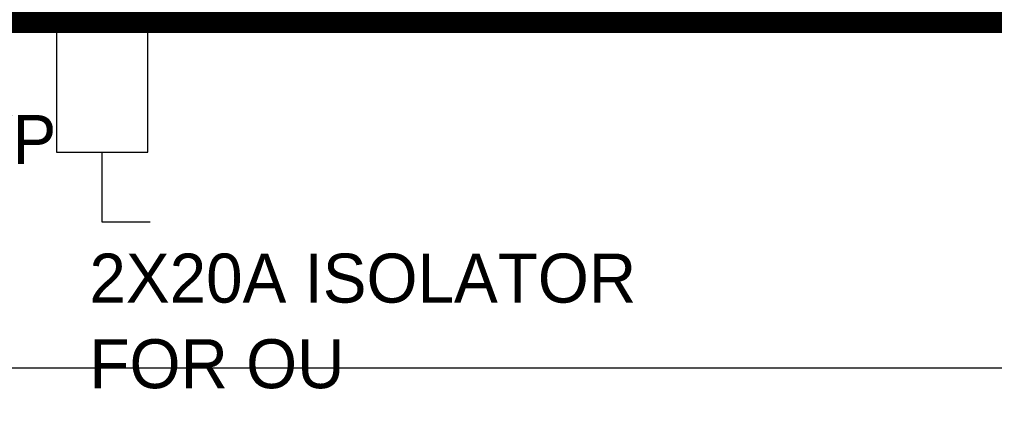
# Model space of a CAD drawing. Header units: metres. Extents: x 75097 to 220695, y -1557923 to -1361206.
# Drawn here: x 190548 to 194128, y -1471399 to -1469903 of the extents above; entities that cross this region are included whole.
import ezdxf

# ---------------------------------------------------------------- set-up
doc = ezdxf.new("R2010")
doc.units = ezdxf.units.M
doc.linetypes.add('DASHED2', pattern=[0.375, 0.25, -0.125])
doc.layers.get('0').update_dxf_attribs({"lineweight": 0})
doc.layers.add('A-100 - Copy$0$Proj', color=8, linetype='Continuous', lineweight=0)
doc.layers.add('A-100 - Copy$0$Walls', color=8, linetype='Continuous', lineweight=0)
doc.layers.add('E-POWR', color=7, linetype='Continuous', lineweight=9, true_color=0x4e7e3e)
doc.layers.add('E-POWR-IDEN _1-100_', color=7, linetype='Continuous', lineweight=9, true_color=0x4e7e3e)
doc.styles.add('Optima_5', font='', dxfattribs={"height": 3.001645})
doc.styles.get('Optima_5').set_extended_font_data('Optima')

# ---------------------------------------------------------------- blocks, each defined once
blk = doc.blocks.new('GI-041_dwg__U120-3902841-GI-041')
at = {"layer": 'E-POWR', "flags": 128}
blk.add_lwpolyline([(-0.1145, 0), (0.1145, 0), (0.1145, 0.1572), (-0.1145, 0.1572)], close=True, dxfattribs=at)
blk.add_lwpolyline([(0.2354, 0.1613), (0.2354, 0.0786), (0.1145, 0.0786)], dxfattribs=at)
blk = doc.blocks.new('A-100 - Copy')
at = {"layer": 'A-100 - Copy$0$Proj'}
blk.add_lwpolyline([(188053.3, -1469902.7), (188053.3, -1471182.7), (211678.3, -1471182.7), (211678.3, -1453692.7), (188053.3, -1453692.7), (188053.3, -1454972.7)], dxfattribs=at)
at = {"layer": 'A-100 - Copy$0$Walls'}
blk.add_line((192598.3, -1469902.7, 0), (194432.1, -1469902.7, 0), dxfattribs=at)

msp = doc.modelspace()

# ---------------------------------------------------------------- linework, layer by layer
at = {"layer": 'E-POWR', "color": 240, "linetype": 'DASHED2', "ltscale": 500, "true_color": 0xf10e52, "const_width": 100, "elevation": 0}
msp.add_lwpolyline([(159393.3, -1448612.7), (159393.3, -1454972.7), (147820.4, -1454991.2), (147948, -1460991.2), (148420.5, -1460972.7), (148420.5, -1466760.4), (151756.7, -1466760.4), (151498.3, -1475532.7), (159048.3, -1475532.7), (159048.3, -1476893.7), (174041.3, -1476822.7), (174041.3, -1469902.7), (209947.3, -1469902.7), (209947.3, -1454972.7), (173995.3, -1454972.7), (173978.3, -1451323.8), (179573.3, -1451323.8), (179573.3, -1448020.8), (173978.3, -1448045.7)], dxfattribs=at)

# ---------------------------------------------------------------- block references
at = {"color": 85, "xscale": 2127.341102341351, "yscale": 2127.341102341351, "zscale": 2127.341102341351, "rotation": 269.9999999997816}
msp.add_blockref('GI-041_dwg__U120-3902841-GI-041', (190684.5, -1470146.3, 0), dxfattribs=at)

# ---------------------------------------------------------------- texts
at = {"layer": 'E-POWR-IDEN _1-100_', "attachment_point": 1, "rotation": 360, "line_spacing_factor": 1.047943, "style": 'Optima_5'}
for s, insert, char_height, width in [('WP', (190295.2, -1470253.9), 180.1, 3.637978807091713e-12), ('2X20A ISOLATOR\\PFOR OU', (190804.8, -1470763.1, 0), 180.099, 2475.925)]:
    msp.add_mtext(s, dxfattribs=dict(at, insert=insert, char_height=char_height, width=width))

# ---------------------------------------------------------------- next in the draw order: block references
msp.add_blockref('A-100 - Copy', (0, 0))

doc.saveas('drawing.dxf')
